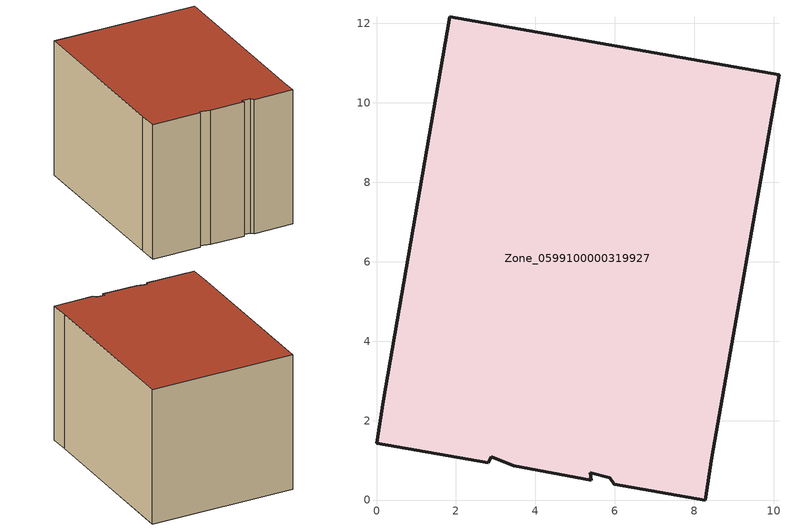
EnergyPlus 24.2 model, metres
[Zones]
Zone_0599100000319927
 floor ground (C_G): 5.41,0.49 3.45,0.87 2.89,1.09 2.81,0.94 0,1.43 0.17,2.49 1.85,12.16 10.13,10.71 8.44,1.07 8.27,0 5.99,0.39 5.87,0.56 5.38,0.68 z0
 wall outside (C_F): 5.87,0.56 5.99,0.39 8.27,0 8.44,1.07 10.13,10.71 1.85,12.16 0.17,2.49 0,1.43 2.81,0.94 2.89,1.09 3.45,0.87 5.41,0.49 5.38,0.68 5.87,0.56 z0:7.96
 roof outside (C_R): 3.45,0.87 5.41,0.49 5.38,0.68 5.87,0.56 5.99,0.39 8.27,0 8.44,1.07 10.13,10.71 1.85,12.16 0.17,2.49 0,1.43 2.81,0.94 2.89,1.09 z7.96
[BUILDING]
Pand.0599100000319927: North Axis=0; Terrain=City; Loads Convergence Tolerance Value=0.04; Temperature Convergence Tolerance Value=0.4; Solar Distribution=FullExterior; Maximum Number of Warmup Days=25; Minimum Number of Warmup Days=1
[Site:Location]
Rotterdam.The.Hague.AP_ZH_NLD Design_Conditions: Latitude=51.96; Longitude=4.45; Time Zone=1; Elevation=-4.5
[SITE:GROUNDTEMPERATURE:BUILDINGSURFACE]
18, 18, 18, 18, 18, 18, 18, 18, 18, 18, 18, 18
[MATERIAL] Thermal Absorptance=0.9; Solar Absorptance=0.7; Visible Absorptance=0.7
Name | Roughness | Thickness | Conductivity | Density | Specific Heat
G.D.1975-1991 | MediumSmooth | 0.15 | 0.288461 | 540 | 1210
F.D.1975-1991 | Rough | 0.3 | 0.230769 | 1920 | 840
R.D.1975-1991 | MediumRough | 0.2 | 0.153846 | 1500 | 1000
[CONSTRUCTION]
C_G: G.D.1975-1991
C_F: F.D.1975-1991
C_R: R.D.1975-1991
[ZONE]
Zone_0599100000319927: Type=1; Multiplier=1; Ceiling Height=Autocalculate; Volume=Autocalculate; Floor Area=autocalculate; Part of Total Floor Area=Yes
[ZONEINFILTRATION:DESIGNFLOWRATE]
Infil_Zone_0599100000319927: Zone or ZoneList or Space or SpaceList=Zone_0599100000319927; Schedule=AlwaysOn; Design Flow Rate Calculation Method=Flow/Area; Flow Rate per Floor Area=0.0042; Constant Term Coefficient=1; Temperature Term Coefficient=0; Velocity Term Coefficient=0; Velocity Squared Term Coefficient=0
[HVACTEMPLATE:ZONE:IDEALLOADSAIRSYSTEM]
Zone_0599100000319927: Maximum Heating Supply Air Temperature=50; Minimum Cooling Supply Air Temperature=13; Maximum Heating Supply Air Humidity Ratio=0.0156; Minimum Cooling Supply Air Humidity Ratio=0.0077; Heating Limit=NoLimit; Cooling Limit=NoLimit; Dehumidification Control Type=ConstantSensibleHeatRatio; Cooling Sensible Heat Ratio=0.7; Dehumidification Setpoint=60; Humidification Control Type=None; Humidification Setpoint=30; Outdoor Air Method=None; Outdoor Air Flow Rate per Person=0.00944; Outdoor Air Flow Rate per Zone Floor Area=0; Outdoor Air Flow Rate per Zone=0; Demand Controlled Ventilation Type=None; Outdoor Air Economizer Type=NoEconomizer; Heat Recovery Type=None; Sensible Heat Recovery Effectiveness=0.7; Latent Heat Recovery Effectiveness=0.65
[ZONECONTROL:THERMOSTAT]
ThermostatControl_Zone_0599100000319927: Zone or ZoneList=Zone_0599100000319927; Control Type Schedule=DualSetpointControlType; Control 1=Thermostat_Zone_0599100000319927; Temperature Difference Between Cutout And Setpoint=0
[THERMOSTATSETPOINT:DUALSETPOINT]
Thermostat_Zone_0599100000319927: Heating Setpoint Temperature Schedule=HeatingSetpoint_Zone_0599100000319927; Cooling Setpoint Temperature Schedule=CoolingSetpoint_Zone_0599100000319927
[SCHEDULE:COMPACT]
HeatingSetpoint_Zone_0599100000319927: Through: 12/31, For: AllDays, Until: 24:00, 21
CoolingSetpoint_Zone_0599100000319927: Through: 12/31, For: AllDays, Until: 24:00, 24
DualSetpointControlType: Through: 12/31, For: AllDays, Until: 24:00, 4
AlwaysOn: Through: 12/31, For: AllDays, Until: 24:00, 1
